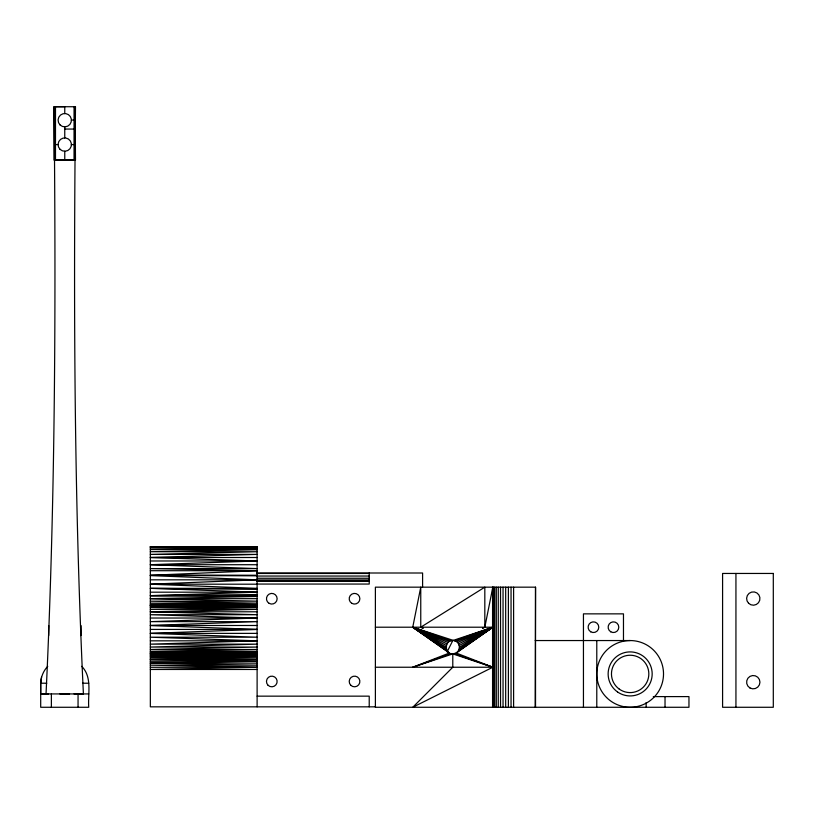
<?xml version="1.0" encoding="UTF-8"?>
<svg xmlns="http://www.w3.org/2000/svg" width="814" height="814" viewBox="0 0 814 814"><rect width="100%" height="100%" fill="white"/><g stroke="black" fill="none" stroke-linecap="round" stroke-linejoin="round"><path stroke-width="1.22" d="M47.741 666.31C43.386 670.919 40.883 676.963 40.7 683.292L40.7 707.274L88.736 707.274C87.729 693.742 92.511 677.156 81.705 666.31M47.314 693.925L40.7 693.915L40.7 683.211L41.524 677.075M51.374 707.274L51.384 693.925M48.535 693.925L46.032 693.925C55.393 498.341 55.983 302.482 54.06 106.726L64.774 106.726L64.754 113.522M54.05 160.104L54.06 106.726L75.488 106.726C73.525 302.482 74.084 498.341 83.404 693.925L74.064 693.925M54.416 106.726L55.484 106.726L55.484 160.104L64.764 160.104L64.764 151.251M64.764 137.912L64.754 126.872M78.052 707.274L78.063 693.935M535.205 707.274L535.531 587.169L375.386 587.169L375.386 707.274L688.959 707.274L688.959 696.601L653.296 696.601M492.826 707.274L492.826 587.169L484.818 627.207L482.529 628.154L484.818 627.207L484.818 587.169L420.757 627.207L423.046 628.154L420.757 627.207L420.757 587.169L412.749 627.207L454.517 640.781L492.826 627.207L456.125 653.001L452.788 653.896L452.788 667.236L412.749 707.274L492.826 667.236L452.788 653.896C444.22 654.222 444.22 640.221 452.788 640.547L492.826 627.207L375.386 627.207M375.386 667.236L492.826 667.236L456.125 653.001C461.172 650.345 460.083 642.032 454.517 640.781M447.11 651.902L452.788 640.547M459.391 650.233L457.509 651.943L492.826 627.207L456.125 641.442M458.567 650.559L492.826 627.207L457.509 642.5M459.228 648.951L492.826 627.207L458.567 643.884M459.462 647.222L492.826 627.207L459.228 645.492M452.788 653.896L412.749 667.236L449.45 653.001L412.749 627.207L451.058 640.781M412.749 667.236L451.058 653.662M71.429 120.197L74.054 119.851M71.418 144.587L74.054 144.587M257.112 669.464L150.346 669.464L257.112 667.277L150.346 665.16L257.112 665.16L150.346 663.145L257.112 661.263L150.346 659.523L257.112 657.966L150.346 657.966L257.112 656.613L150.346 656.613L257.112 655.474L150.346 655.474L257.112 654.568L150.346 654.568L257.112 653.907L150.346 653.51L257.112 653.367L150.346 653.367L257.112 652.696L150.346 652.696L257.112 651.393L150.346 651.393L257.112 649.501L150.346 649.501L257.112 647.059L150.346 647.059L257.112 644.149L150.346 644.149L257.112 640.832L150.346 637.209L257.112 637.209L150.346 633.373L257.112 629.426L150.346 625.488L257.112 621.652L150.346 621.652L257.112 618.029L150.346 614.712L257.112 614.712L150.346 611.792L257.112 609.36L150.346 609.36L257.112 607.468L150.346 606.165L257.112 606.165L150.346 605.494L257.112 605.494L150.346 605.351L257.112 605.351L150.346 605.28L257.112 605.28L150.346 604.548L257.112 604.548L150.346 603.154L257.112 603.154L150.346 601.18L257.112 601.18L150.346 598.666L257.112 596.448L150.346 595.644L257.112 592.185L150.346 588.349L257.112 588.349L150.346 584.198L257.112 579.822L150.346 575.6L257.112 575.6L150.346 575.294L257.112 570.706L150.346 568.61L257.112 568.61L150.346 564.713L257.112 560.978L150.346 557.509L257.112 554.395L150.346 554.395L257.112 551.719L150.346 551.719L257.112 549.562L150.346 547.985L257.112 547.985L150.346 547.008L257.112 546.682L257.112 706.837M257.112 594.556L150.346 595.644L257.112 595.644M212.627 547.415L257.112 547.008L150.346 546.682L150.346 706.837L375.569 706.837M46.032 693.925L46.673 693.925M64.774 129.06L74.054 129.06M55.484 144.587L58.099 144.587M64.764 160.104L75.488 160.104L75.122 106.726L74.054 106.726L74.043 160.104L54.416 160.104M150.346 546.682L257.112 546.682M150.346 547.008L257.112 547.008M150.346 549.562L257.112 549.562M150.346 557.509L257.112 557.509M150.346 560.978L257.112 560.978M150.346 564.713L257.112 564.713M150.346 570.706L257.112 570.706M256.624 573.005L422.598 573.005L422.598 586.894M257.112 573.473L369.22 573.473M150.346 575.294L257.112 575.294M257.112 576.047L369.22 576.047M257.112 578.255L369.22 578.255M150.346 579.822L257.112 579.822M257.112 579.955L369.22 579.955M257.112 581.023L369.22 581.023M257.112 581.389L369.22 581.389M257.112 584.055L369.22 584.055L369.22 573.005M150.346 584.198L257.112 584.198M150.346 592.185L257.112 592.185M150.346 598.666L257.112 598.666M150.346 607.468L257.112 607.468M150.346 611.792L257.112 611.792M150.346 618.029L257.112 618.029M150.346 625.488L257.112 625.488M150.346 629.426L257.112 629.426M150.346 633.373L257.112 633.373M535.215 640.547L630.148 640.547M150.346 640.832L257.112 640.832M150.346 659.523L257.112 659.523M150.346 661.263L257.112 661.263M150.346 663.145L257.112 663.145M150.346 667.277L257.112 667.277M40.7 683.211L46.774 683.211M82.672 683.221L88.736 683.221M69.556 693.925L59.88 693.925M40.7 693.925L88.736 693.935M257.112 696.153L369.22 696.153L369.22 706.837M82.763 693.925L83.404 693.925M150.346 588.349L257.112 589.387M454.517 653.662L492.826 667.236M449.45 641.442L412.749 627.207L448.066 651.943L445.248 649.379M448.066 642.5L412.749 627.207L447.008 650.559M447.008 643.884L412.749 627.207L446.347 648.951L445.563 646.57M446.347 645.492L412.749 627.207L446.113 647.222M735.937 573.453L735.937 707.274M665.028 696.601L665.028 707.274M646.153 702.533L646.153 707.274M623.473 640.547L623.473 613.858L583.445 613.858L583.445 707.274M596.784 640.547L596.784 707.274M535.531 587.169L535.531 707.274M513.603 587.169L513.603 707.274M511.05 587.169L511.05 707.274M508.384 587.169L508.384 707.274M505.677 587.169L505.677 707.274M503.042 587.169L503.042 707.274M500.539 587.169L500.539 707.274M498.27 587.169L498.27 707.274M496.306 587.169L496.306 707.274M494.709 587.169L494.709 707.274M493.528 587.169L493.528 707.274M492.572 587.169L492.572 707.274M48.708 625.528L48.708 635.541M80.739 625.528L80.739 635.541L80.739 625.528M773.3 573.453L722.588 573.453L722.588 707.274L773.3 707.274L773.3 573.453M60.022 149.298A6.675 6.675 0 0 0 71.194 146.306A6.675 6.675 0 0 0 63.014 138.136A6.675 6.675 0 0 0 60.022 149.298M60.033 124.908A6.675 6.675 0 0 0 71.194 121.917A6.675 6.675 0 0 0 63.024 113.746A6.675 6.675 0 0 0 60.033 124.908M606.562 697.506A33.364 33.364 0 0 0 662.382 682.549A33.364 33.364 0 0 0 621.52 641.686A33.364 33.364 0 0 0 606.562 697.506M610.795 631.827A5.342 5.342 0 0 0 618.803 627.207A5.342 5.342 0 0 0 610.795 622.578A5.342 5.342 0 0 0 610.795 631.827M590.781 631.827A5.342 5.342 0 0 0 598.789 627.207A5.342 5.342 0 0 0 590.781 622.578A5.342 5.342 0 0 0 590.781 631.827M619.169 689.031A18.681 18.681 0 0 0 648.727 675.864A18.681 18.681 0 0 0 622.547 656.847A18.681 18.681 0 0 0 619.169 689.031M617.48 691.92A22.019 22.019 0 0 0 652.085 675.885A22.019 22.019 0 0 0 620.899 653.937A22.019 22.019 0 0 0 617.48 691.92M268.02 685.246A5.342 5.342 0 0 0 276.953 682.854A5.342 5.342 0 0 0 270.411 676.322A5.342 5.342 0 0 0 268.02 685.246M350.763 685.246A5.342 5.342 0 0 0 359.696 682.854A5.342 5.342 0 0 0 353.154 676.322A5.342 5.342 0 0 0 350.763 685.246M269.129 603.357A5.342 5.342 0 0 0 277.136 598.738A5.342 5.342 0 0 0 269.129 594.108A5.342 5.342 0 0 0 269.129 603.357M351.862 603.357A5.342 5.342 0 0 0 359.869 598.738A5.342 5.342 0 0 0 351.862 594.108A5.342 5.342 0 0 0 351.862 603.357M749.948 687.962A6.675 6.675 0 0 0 759.95 682.183A6.675 6.675 0 0 0 749.948 676.403A6.675 6.675 0 0 0 749.948 687.962M748.565 603.266A6.675 6.675 0 0 0 759.727 600.274A6.675 6.675 0 0 0 751.556 592.104A6.675 6.675 0 0 0 748.565 603.266"/></g></svg>
